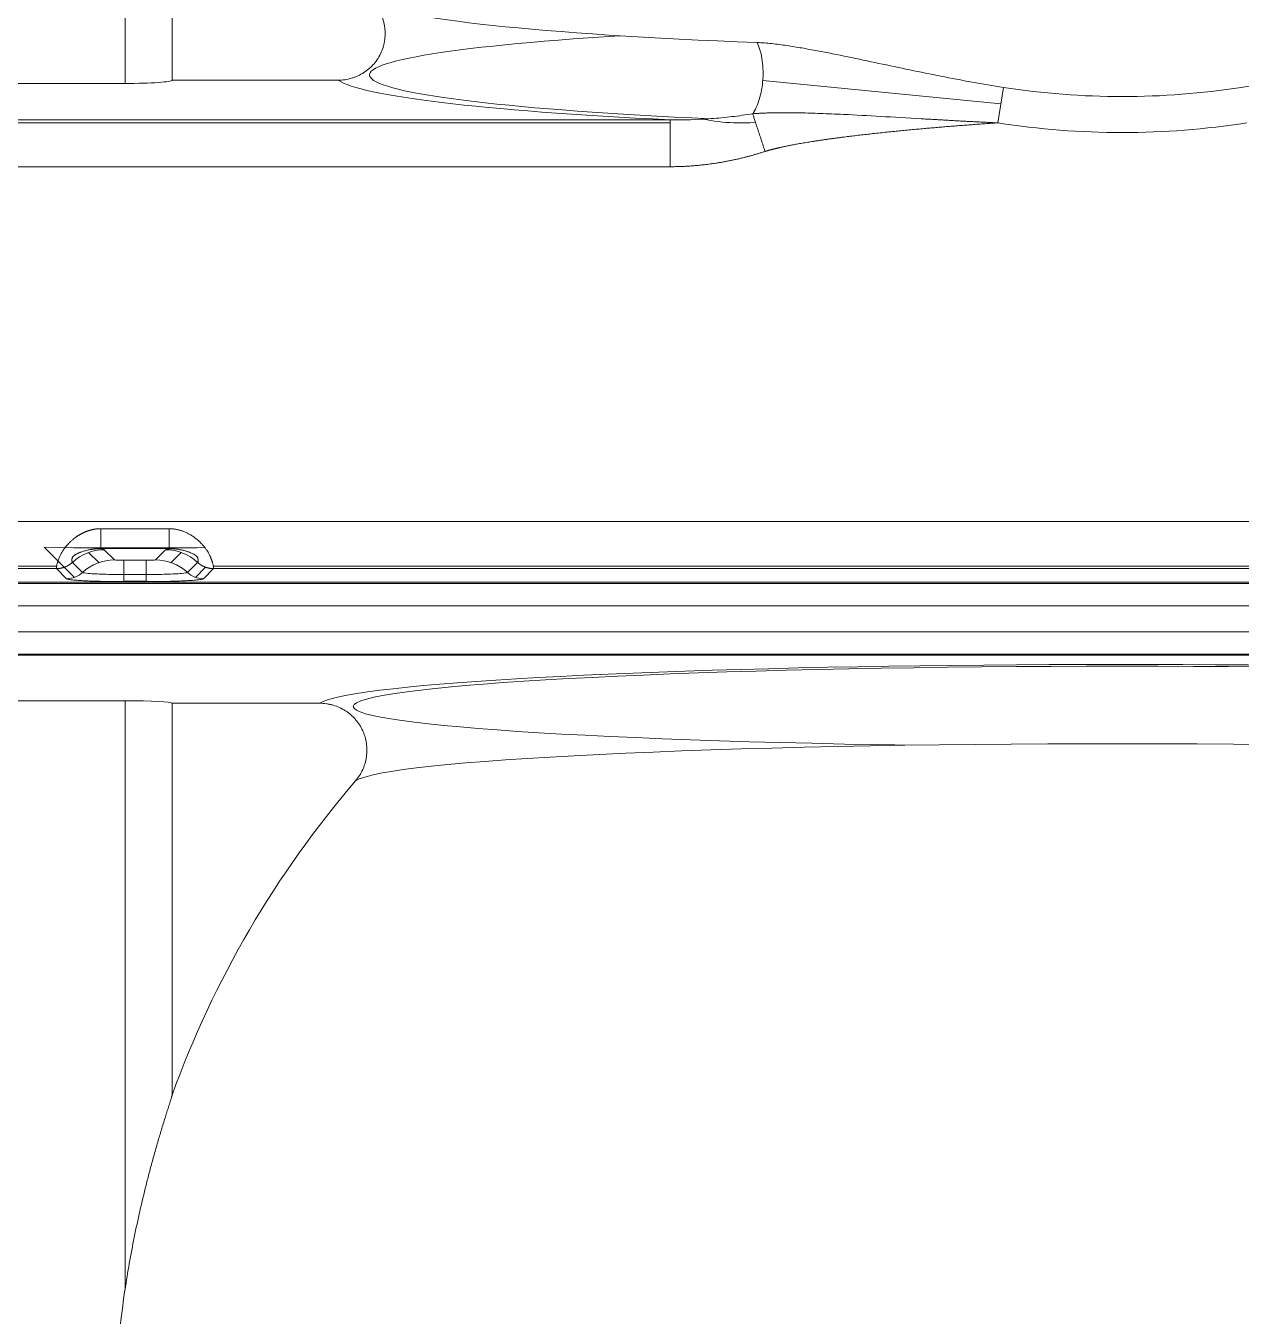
# Model space of a CAD drawing. Header units: millimetres. Extents: x 409 to 2276, y 1039 to 1674.
# Drawn here: x 1634.8 to 1660.65, y 1374.77 to 1402.23 of the extents above; entities that cross this region are included whole.
import ezdxf

# ---------------------------------------------------------------- set-up
doc = ezdxf.new("R2010")
doc.units = ezdxf.units.MM
doc.layers.add('粗实线层', color=7, linetype='Continuous', lineweight=35)

msp = doc.modelspace()

# ---------------------------------------------------------------- linework, layer by layer
at = {"layer": '粗实线层', "lineweight": 20}
for p, q in [((1636.914, 1401), (1636.914, 1413.99)), ((1637.914, 1401.07), (1637.914, 1409.848)), ((1641.45, 1401.07), (1637.914, 1401.07)), ((1655.544, 1400.569), (1650.479, 1401.065)), ((1636.914, 1401), (1634.414, 1401)), ((1655.598, 1400.917), (1655.481, 1400.161)), ((1648.509, 1400.226), (1631.784, 1400.226)), ((1648.509, 1399.229), (1648.509, 1400.226)), ((1631.784, 1400.161), (1648.509, 1400.161)), ((1648.509, 1399.229), (1631.784, 1399.229)), ((1631.784, 1391.677), (1673.786, 1391.677)), ((1637.852, 1391.527), (1636.4, 1391.527)), ((1635.194, 1391.136), (1635.816, 1391.119)), ((1635.839, 1390.491), (1635.194, 1391.136)), ((1638.439, 1391.119), (1638.613, 1391.124)), ((1638.439, 1391.119), (1635.816, 1391.119)), ((1636.355, 1390.806), (1636.14, 1391.021)), ((1637.852, 1391.103), (1636.4, 1391.103)), ((1636.69, 1390.864), (1636.474, 1391.079)), ((1636.89, 1390.854), (1637.363, 1390.854)), ((1636.89, 1390.552), (1636.89, 1390.854)), ((1637.778, 1391.079), (1637.563, 1390.864)), ((1638.112, 1391.021), (1637.897, 1390.806)), ((1631.784, 1390.678), (1635.456, 1390.678)), ((1631.79, 1390.728), (1635.458, 1390.728)), ((1635.456, 1390.678), (1635.672, 1390.462)), ((1635.796, 1390.811), (1636.011, 1390.596)), ((1638.242, 1390.596), (1638.457, 1390.811)), ((1638.629, 1390.707), (1638.414, 1390.491)), ((1638.581, 1390.462), (1638.797, 1390.678)), ((1638.796, 1390.728), (1722.457, 1390.728)), ((1638.797, 1390.678), (1722.456, 1390.678)), ((1631.73, 1390.386), (1729.523, 1390.386)), ((1729.523, 1390.361), (1631.73, 1390.361)), ((1636.89, 1390.552), (1637.363, 1390.552)), ((1637.363, 1390.413), (1636.89, 1390.413)), ((1636.89, 1390.402), (1637.363, 1390.402)), ((1631.73, 1389.886), (1729.523, 1389.886)), ((1632.091, 1389.335), (1729.162, 1389.335)), ((1729.162, 1388.861), (1632.091, 1388.861)), ((1632.091, 1388.836), (1729.162, 1388.836)), ((1634.414, 1387.865), (1636.914, 1387.865)), ((1636.914, 1375.332), (1636.914, 1387.865)), ((1637.914, 1379.474), (1637.914, 1387.813)), ((1637.914, 1387.813), (1641.061, 1387.813))]:
    msp.add_line(p, q, dxfattribs=at)
for centre, radius, start, end in [((1658.126, 1417.161), 16.44, 261.1539, 278.8461), ((1658.126, 1417.161), 16.44, 261.1539, 278.8461), ((1658.126, 1417.161), 17.205, 261.1539, 278.8461), ((1658.126, 1372.161), 21.494, 139.357, 160.1091), ((1658.126, 1372.161), 21.448, 171.4976, 180)]:
    msp.add_arc(centre, radius, start, end, dxfattribs=at)
for centre, major_axis, ratio, start_param, end_param in [((1658.126, 1402.847), (16.011, 0), 0.069756, 3.235708, 4.206043), ((1658.126, 1401.183), (-16.011, 0), 0.069756, 5.443277, 7.274399), ((1636.914, 1401.07), (-1, 0), 0.069927, 1.570796, 3.141593), ((1658.126, 1401.183), (16.755, 0), 0.069756, 3.238503, 4.101029), ((1636.474, 1390.08), (-0.707, -0.707), 0.997262, 3.927951, 4.674933), ((1636.69, 1389.865), (-0.707, -0.707), 0.997265, 3.92836, 4.675408), ((1637.363, 1389.855), (0, -1), 0.000036, 2.342178, 3.089227), ((1637.563, 1389.865), (0.706, -0.708), 0.997257, 1.60917, 2.356217), ((1637.778, 1390.08), (0.707, -0.707), 0.997265, 1.607843, 2.354825), ((1635.672, 1390.962), (0.353, 0.354), 0.997262, 3.927931, 4.674977), ((1638.581, 1390.962), (-0.354, 0.354), 0.997265, 1.607779, 2.354825), ((1636.89, 1390.901), (0, 0.5), 0.000011, 2.368338, 3.141593), ((1637.363, 1390.901), (0, 0.5), 0.000104, 2.342183, 3.089221), ((1658.126, 1387.744), (-16.356, 0), 0.052336, 1.847956, 7.576876), ((1658.126, 1387.744), (-17.117, 0), 0.052336, 3.429214, 6.011342), ((1636.914, 1387.813), (-1, 0), 0.052408, 3.141593, 4.712389), ((1658.126, 1387.744), (-17.117, 0), 0.052336, 6.011341, 6.206082), ((1658.126, 1386.097), (16.356, 0), 0.052336, 0.075397, 3.066195)]:
    msp.add_ellipse(centre, major_axis=major_axis, ratio=ratio, start_param=start_param, end_param=end_param, dxfattribs=at)
for points, degree, knots in [([(1641.45, 1401.07), (1641.498, 1401.07), (1641.594, 1401.077), (1641.687, 1401.098), (1641.745, 1401.115), (1641.757, 1401.118), (1641.78, 1401.126), (1641.791, 1401.13), (1641.825, 1401.143), (1641.847, 1401.152), (1641.913, 1401.182), (1641.954, 1401.205), (1642.015, 1401.244), (1642.034, 1401.258), (1642.073, 1401.287), (1642.092, 1401.303), (1642.146, 1401.35), (1642.213, 1401.419), (1642.27, 1401.496), (1642.322, 1401.578), (1642.344, 1401.621), (1642.383, 1401.708), (1642.399, 1401.754), (1642.415, 1401.812), (1642.418, 1401.823), (1642.423, 1401.847), (1642.426, 1401.859), (1642.433, 1401.894), (1642.437, 1401.918), (1642.446, 1401.989), (1642.448, 1402.037), (1642.447, 1402.109), (1642.446, 1402.133), (1642.441, 1402.181), (1642.438, 1402.205), (1642.426, 1402.277), (1642.404, 1402.37), (1642.368, 1402.459), (1642.326, 1402.546), (1642.302, 1402.588), (1642.249, 1402.668), (1642.219, 1402.706), (1642.186, 1402.742)], 3, [0, 0, 0, 0, 0.0625, 0.125, 0.125, 0.140625, 0.140625, 0.15625, 0.15625, 0.1875, 0.1875, 0.25, 0.25, 0.28125, 0.28125, 0.3125, 0.3125, 0.375, 0.4375, 0.4375, 0.5, 0.5, 0.5625, 0.5625, 0.578125, 0.578125, 0.59375, 0.59375, 0.625, 0.625, 0.6875, 0.6875, 0.71875, 0.71875, 0.75, 0.75, 0.8125, 0.875, 0.875, 0.9375, 0.9375, 1, 1, 1, 1]), ([(1650.361, 1401.87), (1650.382, 1401.826), (1650.401, 1401.775), (1650.435, 1401.661), (1650.449, 1401.598), (1650.472, 1401.463), (1650.479, 1401.391), (1650.486, 1401.241), (1650.486, 1401.164), (1650.476, 1401.012), (1650.467, 1400.936), (1650.441, 1400.791), (1650.424, 1400.723), (1650.385, 1400.596), (1650.363, 1400.539), (1650.316, 1400.438), (1650.29, 1400.393), (1650.265, 1400.356)], 3, [0, 0, 0, 0, 0.125, 0.125, 0.25, 0.25, 0.375, 0.375, 0.5, 0.5, 0.625, 0.625, 0.75, 0.75, 0.875, 0.875, 1, 1, 1, 1]), ([(1655.598, 1400.917), (1655.154, 1400.986), (1654.71, 1401.067), (1654.047, 1401.198), (1653.827, 1401.243), (1653.386, 1401.335), (1653.166, 1401.381), (1652.727, 1401.474), (1652.508, 1401.521), (1652.071, 1401.611), (1651.853, 1401.655), (1651.528, 1401.716), (1651.42, 1401.736), (1651.205, 1401.773), (1651.045, 1401.799), (1650.885, 1401.821), (1650.779, 1401.834), (1650.726, 1401.841), (1650.568, 1401.858), (1650.463, 1401.866), (1650.361, 1401.87)], 3, [0, 0, 0, 0, 0.25, 0.25, 0.375, 0.375, 0.5, 0.5, 0.625, 0.625, 0.75, 0.75, 0.8125, 0.8125, 0.875, 0.90625, 0.90625, 0.9375, 0.9375, 1, 1, 1, 1]), ([(1665.891, 1401.87), (1665.789, 1401.866), (1665.685, 1401.858), (1665.527, 1401.841), (1665.474, 1401.834), (1665.368, 1401.821), (1665.208, 1401.799), (1665.047, 1401.773), (1664.832, 1401.736), (1664.724, 1401.717), (1664.399, 1401.655), (1664.182, 1401.611), (1663.745, 1401.521), (1663.526, 1401.475), (1663.087, 1401.381), (1662.867, 1401.335), (1662.426, 1401.243), (1662.205, 1401.198), (1661.542, 1401.067), (1661.099, 1400.986), (1660.654, 1400.917)], 3, [0, 0, 0, 0, 0.0625, 0.0625, 0.09375, 0.09375, 0.125, 0.1875, 0.1875, 0.25, 0.25, 0.375, 0.375, 0.5, 0.5, 0.625, 0.625, 0.75, 0.75, 1, 1, 1, 1]), ([(1650.264, 1400.356), (1650.117, 1400.332), (1649.97, 1400.311), (1649.676, 1400.276), (1649.529, 1400.262), (1649.089, 1400.229), (1648.797, 1400.221), (1648.509, 1400.226)], 3, [0, 0, 0, 0, 0.25, 0.25, 0.5, 0.5, 1, 1, 1, 1]), ([(1650.324, 1400.173), (1650.169, 1400.161), (1650.013, 1400.158), (1649.643, 1400.171), (1649.425, 1400.194), (1649.213, 1400.24)], 3, [0, 0, 0, 0, 0.419543, 0.419543, 1, 1, 1, 1]), ([(1655.481, 1400.161), (1655.443, 1400.163), (1655.368, 1400.166), (1655.256, 1400.172), (1655.142, 1400.177), (1655.028, 1400.183), (1654.914, 1400.189), (1654.798, 1400.195), (1654.682, 1400.201), (1654.565, 1400.208), (1654.448, 1400.214), (1654.33, 1400.221), (1654.211, 1400.228), (1654.091, 1400.235), (1653.971, 1400.242), (1653.601, 1400.263), (1653.008, 1400.298), (1652.372, 1400.333), (1651.948, 1400.352), (1651.712, 1400.362), (1651.491, 1400.369), (1651.297, 1400.374), (1651.127, 1400.376), (1650.984, 1400.378), (1650.853, 1400.378), (1650.755, 1400.377), (1650.684, 1400.376), (1650.638, 1400.374), (1650.591, 1400.373), (1650.545, 1400.371), (1650.504, 1400.369), (1650.468, 1400.368), (1650.438, 1400.366), (1650.41, 1400.365), (1650.383, 1400.363), (1650.356, 1400.362), (1650.327, 1400.36), (1650.296, 1400.358), (1650.275, 1400.356), (1650.264, 1400.356)], 3, [0, 0, 0, 0, 0.021312, 0.042753, 0.064328, 0.086036, 0.107874, 0.129843, 0.151945, 0.174179, 0.196547, 0.219048, 0.241683, 0.264453, 0.287356, 0.310396, 0.476272, 0.626253, 0.674308, 0.719526, 0.761906, 0.801442, 0.831723, 0.85953, 0.884793, 0.907719, 0.916755, 0.925878, 0.935012, 0.944082, 0.953029, 0.959398, 0.965342, 0.970917, 0.97613, 0.981452, 0.987225, 0.993444, 1, 1, 1, 1]), ([(1650.528, 1399.553), (1650.514, 1399.594), (1650.501, 1399.635), (1650.474, 1399.717), (1650.461, 1399.757), (1650.434, 1399.837), (1650.421, 1399.876), (1650.396, 1399.953), (1650.384, 1399.99), (1650.361, 1400.06), (1650.35, 1400.094), (1650.329, 1400.157), (1650.32, 1400.187), (1650.301, 1400.243), (1650.293, 1400.268), (1650.278, 1400.315), (1650.271, 1400.337), (1650.264, 1400.356)], 3, [0, 0, 0, 0, 0.125, 0.125, 0.25, 0.25, 0.375, 0.375, 0.5, 0.5, 0.625, 0.625, 0.75, 0.75, 0.875, 0.875, 1, 1, 1, 1]), ([(1655.481, 1400.161), (1654.648, 1400.107), (1653.855, 1400.035), (1652.94, 1399.952), (1652.234, 1399.863), (1651.631, 1399.787), (1651.184, 1399.706), (1650.985, 1399.67), (1650.805, 1399.628), (1650.617, 1399.584), (1650.528, 1399.553)], 2, [0, 0, 0, 0.25, 0.25, 0.5, 0.5, 0.75, 0.75, 0.875, 0.875, 1, 1, 1]), ([(1650.528, 1399.553), (1650.012, 1399.385), (1649.472, 1399.303), (1648.987, 1399.229), (1648.509, 1399.229)], 2, [0, 0, 0, 0.5, 0.5, 1, 1, 1]), ([(1636.4, 1391.527), (1636.396, 1391.527), (1636.387, 1391.527), (1636.374, 1391.527), (1636.36, 1391.526), (1636.347, 1391.525), (1636.334, 1391.524), (1636.32, 1391.523), (1636.307, 1391.522), (1636.293, 1391.52), (1636.28, 1391.518), (1636.267, 1391.516), (1636.253, 1391.514), (1636.24, 1391.511), (1636.227, 1391.508), (1636.213, 1391.505), (1636.2, 1391.502), (1636.187, 1391.499), (1636.173, 1391.495), (1636.16, 1391.491), (1636.147, 1391.487), (1636.134, 1391.483), (1636.12, 1391.478), (1636.107, 1391.474), (1636.094, 1391.469), (1636.081, 1391.463), (1636.068, 1391.458), (1636.055, 1391.452), (1636.042, 1391.447), (1636.029, 1391.441), (1636.016, 1391.434), (1636.003, 1391.428), (1635.99, 1391.421), (1635.977, 1391.414), (1635.965, 1391.407), (1635.952, 1391.4), (1635.939, 1391.393), (1635.927, 1391.385), (1635.914, 1391.377), (1635.902, 1391.369), (1635.89, 1391.361), (1635.869, 1391.346), (1635.839, 1391.324), (1635.799, 1391.292), (1635.756, 1391.254), (1635.716, 1391.215), (1635.685, 1391.18), (1635.664, 1391.156), (1635.643, 1391.13), (1635.621, 1391.101), (1635.59, 1391.056), (1635.557, 1391.002), (1635.532, 1390.949), (1635.512, 1390.904), (1635.498, 1390.866), (1635.487, 1390.834), (1635.477, 1390.803), (1635.47, 1390.776), (1635.464, 1390.75), (1635.46, 1390.733), (1635.458, 1390.721), (1635.457, 1390.712), (1635.456, 1390.704), (1635.455, 1390.697), (1635.455, 1390.692), (1635.454, 1390.687), (1635.455, 1390.683), (1635.455, 1390.68), (1635.456, 1390.679), (1635.456, 1390.678)], 3, [0, 0, 0, 0, 0.007085, 0.014181, 0.021287, 0.028404, 0.035534, 0.042678, 0.049835, 0.057008, 0.064197, 0.071403, 0.078627, 0.085869, 0.093131, 0.100413, 0.107716, 0.115042, 0.12239, 0.129761, 0.137158, 0.144579, 0.152026, 0.159501, 0.167003, 0.174534, 0.182094, 0.189684, 0.197306, 0.204958, 0.212643, 0.220361, 0.228113, 0.235901, 0.243725, 0.251585, 0.259483, 0.26742, 0.275395, 0.283411, 0.291469, 0.29957, 0.324427, 0.352617, 0.384305, 0.41975, 0.445895, 0.464882, 0.476408, 0.505263, 0.530267, 0.579143, 0.627934, 0.65704, 0.69108, 0.729939, 0.751393, 0.787873, 0.823734, 0.851718, 0.868599, 0.88538, 0.902061, 0.918641, 0.93512, 0.951495, 0.967766, 0.983933, 1, 1, 1, 1]), ([(1636.4, 1391.527), (1636.4, 1391.471), (1636.4, 1391.416), (1636.4, 1391.315), (1636.4, 1391.27), (1636.4, 1391.193), (1636.4, 1391.162), (1636.4, 1391.118), (1636.4, 1391.106), (1636.4, 1391.103)], 3, [0, 0, 0, 0, 0.25, 0.25, 0.5, 0.5, 0.75, 0.75, 1, 1, 1, 1]), ([(1638.797, 1390.678), (1638.797, 1390.678), (1638.797, 1390.679), (1638.797, 1390.68), (1638.798, 1390.681), (1638.798, 1390.683), (1638.798, 1390.685), (1638.798, 1390.687), (1638.798, 1390.69), (1638.798, 1390.692), (1638.798, 1390.695), (1638.797, 1390.699), (1638.797, 1390.702), (1638.797, 1390.706), (1638.796, 1390.711), (1638.795, 1390.715), (1638.795, 1390.72), (1638.794, 1390.725), (1638.793, 1390.731), (1638.791, 1390.741), (1638.787, 1390.758), (1638.781, 1390.784), (1638.774, 1390.808), (1638.767, 1390.829), (1638.761, 1390.846), (1638.755, 1390.863), (1638.749, 1390.88), (1638.743, 1390.896), (1638.737, 1390.911), (1638.731, 1390.925), (1638.723, 1390.944), (1638.712, 1390.967), (1638.697, 1390.995), (1638.678, 1391.029), (1638.653, 1391.071), (1638.626, 1391.109), (1638.6, 1391.143), (1638.572, 1391.176), (1638.534, 1391.217), (1638.494, 1391.256), (1638.458, 1391.288), (1638.415, 1391.323), (1638.362, 1391.362), (1638.296, 1391.403), (1638.23, 1391.438), (1638.176, 1391.462), (1638.135, 1391.477), (1638.107, 1391.487), (1638.079, 1391.495), (1638.051, 1391.503), (1638.023, 1391.509), (1637.994, 1391.515), (1637.966, 1391.519), (1637.938, 1391.523), (1637.909, 1391.525), (1637.881, 1391.527), (1637.862, 1391.527), (1637.852, 1391.527)], 3, [0, 0, 0, 0, 0.008147, 0.016365, 0.024656, 0.033017, 0.041448, 0.049948, 0.058515, 0.067147, 0.075846, 0.084611, 0.093446, 0.102352, 0.11133, 0.120383, 0.12951, 0.138711, 0.147984, 0.157329, 0.189405, 0.221511, 0.253678, 0.271479, 0.288391, 0.30442, 0.319543, 0.333733, 0.34698, 0.359288, 0.370667, 0.393136, 0.415572, 0.437855, 0.471522, 0.510877, 0.523075, 0.549058, 0.587905, 0.618132, 0.644301, 0.666658, 0.710234, 0.751932, 0.791929, 0.83036, 0.84623, 0.86199, 0.877645, 0.893203, 0.90867, 0.924054, 0.939363, 0.954603, 0.969785, 0.984914, 1, 1, 1, 1]), ([(1637.852, 1391.527), (1637.852, 1391.497), (1637.852, 1391.468), (1637.852, 1391.412), (1637.852, 1391.385), (1637.852, 1391.334), (1637.852, 1391.311), (1637.852, 1391.268), (1637.852, 1391.249), (1637.852, 1391.214), (1637.852, 1391.198), (1637.852, 1391.168), (1637.852, 1391.154), (1637.852, 1391.132), (1637.852, 1391.122), (1637.852, 1391.108), (1637.852, 1391.104), (1637.852, 1391.103)], 3, [0, 0, 0, 0, 0.125, 0.125, 0.25, 0.25, 0.375, 0.375, 0.5, 0.5, 0.625, 0.625, 0.75, 0.75, 0.875, 0.875, 1, 1, 1, 1]), ([(1636.4, 1391.103), (1636.394, 1391.103), (1636.383, 1391.103), (1636.365, 1391.102), (1636.347, 1391.102), (1636.33, 1391.101), (1636.312, 1391.1), (1636.294, 1391.099), (1636.277, 1391.097), (1636.259, 1391.095), (1636.241, 1391.093), (1636.224, 1391.091), (1636.207, 1391.088), (1636.17, 1391.082), (1636.11, 1391.07), (1636.045, 1391.052), (1635.995, 1391.036), (1635.965, 1391.025), (1635.942, 1391.015), (1635.923, 1391.007), (1635.905, 1390.999), (1635.887, 1390.99), (1635.868, 1390.98), (1635.852, 1390.97), (1635.839, 1390.961), (1635.826, 1390.951), (1635.815, 1390.941), (1635.806, 1390.93), (1635.799, 1390.919), (1635.793, 1390.909), (1635.79, 1390.899), (1635.787, 1390.889), (1635.785, 1390.878), (1635.785, 1390.87), (1635.785, 1390.863), (1635.784, 1390.858), (1635.785, 1390.853), (1635.785, 1390.848), (1635.785, 1390.843), (1635.786, 1390.838), (1635.787, 1390.832), (1635.788, 1390.828), (1635.789, 1390.823), (1635.79, 1390.819), (1635.792, 1390.816), (1635.794, 1390.813), (1635.795, 1390.812), (1635.796, 1390.811)], 3, [0, 0, 0, 0, 0.015714, 0.031443, 0.047183, 0.062929, 0.078678, 0.094425, 0.110167, 0.125899, 0.141617, 0.157317, 0.172993, 0.188642, 0.256462, 0.335873, 0.368264, 0.395729, 0.418409, 0.43643, 0.449899, 0.47115, 0.490204, 0.507238, 0.522437, 0.536006, 0.553056, 0.570747, 0.589583, 0.61001, 0.629413, 0.651846, 0.677512, 0.706614, 0.720815, 0.736338, 0.753207, 0.771445, 0.791075, 0.812116, 0.834588, 0.858505, 0.88388, 0.910719, 0.939022, 0.968785, 1, 1, 1, 1]), ([(1637.852, 1391.103), (1637.851, 1391.102), (1637.847, 1391.102), (1637.841, 1391.101), (1637.836, 1391.1), (1637.832, 1391.098), (1637.827, 1391.097), (1637.823, 1391.096), (1637.819, 1391.096), (1637.815, 1391.095), (1637.811, 1391.094), (1637.808, 1391.093), (1637.804, 1391.092), (1637.801, 1391.091), (1637.798, 1391.09), (1637.796, 1391.089), (1637.793, 1391.088), (1637.791, 1391.087), (1637.789, 1391.086), (1637.787, 1391.085), (1637.785, 1391.084), (1637.783, 1391.083), (1637.782, 1391.082), (1637.78, 1391.081), (1637.779, 1391.08), (1637.778, 1391.079), (1637.778, 1391.079)], 3, [0, 0, 0, 0, 0.044182, 0.088126, 0.131834, 0.175309, 0.218552, 0.261567, 0.304356, 0.346922, 0.389269, 0.431399, 0.473317, 0.515025, 0.556526, 0.597823, 0.638918, 0.679813, 0.72051, 0.761011, 0.801317, 0.84143, 0.881354, 0.921089, 0.960637, 1, 1, 1, 1]), ([(1638.457, 1390.811), (1638.457, 1390.812), (1638.458, 1390.812), (1638.459, 1390.813), (1638.46, 1390.814), (1638.461, 1390.816), (1638.462, 1390.818), (1638.462, 1390.82), (1638.463, 1390.822), (1638.464, 1390.824), (1638.465, 1390.829), (1638.467, 1390.836), (1638.468, 1390.848), (1638.468, 1390.862), (1638.467, 1390.877), (1638.465, 1390.892), (1638.461, 1390.905), (1638.454, 1390.92), (1638.443, 1390.935), (1638.426, 1390.951), (1638.407, 1390.966), (1638.386, 1390.979), (1638.366, 1390.99), (1638.34, 1391.003), (1638.306, 1391.018), (1638.27, 1391.031), (1638.236, 1391.043), (1638.206, 1391.052), (1638.178, 1391.06), (1638.152, 1391.067), (1638.128, 1391.073), (1638.101, 1391.078), (1638.073, 1391.084), (1638.043, 1391.089), (1638.012, 1391.093), (1637.98, 1391.097), (1637.949, 1391.099), (1637.917, 1391.101), (1637.885, 1391.102), (1637.863, 1391.103), (1637.852, 1391.103)], 3, [0, 0, 0, 0, 0.015412, 0.030732, 0.04596, 0.061093, 0.076129, 0.091067, 0.105904, 0.120639, 0.13527, 0.18362, 0.225933, 0.277731, 0.320981, 0.35624, 0.38406, 0.411952, 0.43683, 0.462682, 0.489825, 0.507442, 0.528275, 0.552569, 0.584444, 0.626319, 0.653795, 0.681498, 0.70942, 0.730471, 0.752849, 0.776561, 0.80161, 0.82958, 0.857717, 0.885994, 0.914385, 0.942866, 0.971413, 1, 1, 1, 1]), ([(1635.456, 1390.678), (1635.46, 1390.678), (1635.467, 1390.678), (1635.478, 1390.678), (1635.489, 1390.679), (1635.5, 1390.68), (1635.511, 1390.681), (1635.522, 1390.682), (1635.532, 1390.684), (1635.543, 1390.686), (1635.553, 1390.688), (1635.563, 1390.69), (1635.573, 1390.692), (1635.583, 1390.695), (1635.593, 1390.697), (1635.603, 1390.7), (1635.613, 1390.703), (1635.622, 1390.706), (1635.631, 1390.71), (1635.641, 1390.713), (1635.65, 1390.717), (1635.658, 1390.721), (1635.667, 1390.725), (1635.676, 1390.729), (1635.684, 1390.733), (1635.692, 1390.737), (1635.7, 1390.742), (1635.708, 1390.746), (1635.715, 1390.75), (1635.722, 1390.755), (1635.73, 1390.76), (1635.737, 1390.764), (1635.743, 1390.769), (1635.75, 1390.774), (1635.756, 1390.778), (1635.763, 1390.783), (1635.769, 1390.788), (1635.774, 1390.792), (1635.78, 1390.797), (1635.786, 1390.802), (1635.791, 1390.807), (1635.794, 1390.81), (1635.796, 1390.811)], 3, [0, 0, 0, 0, 0.030448, 0.060267, 0.08947, 0.118398, 0.147213, 0.175903, 0.204455, 0.232856, 0.261094, 0.289157, 0.317032, 0.344708, 0.372173, 0.399416, 0.426425, 0.45319, 0.479701, 0.505947, 0.531918, 0.557605, 0.582998, 0.608089, 0.632869, 0.65733, 0.681465, 0.705265, 0.728723, 0.751833, 0.774589, 0.796984, 0.819013, 0.84067, 0.86195, 0.882848, 0.903361, 0.923483, 0.943212, 0.962543, 0.981473, 1, 1, 1, 1]), ([(1636.011, 1390.596), (1636.019, 1390.589), (1636.11, 1390.573), (1636.441, 1390.557), (1636.742, 1390.552), (1636.89, 1390.552)], 3, [0, 0, 0, 0, 0.329402, 0.666314, 1, 1, 1, 1]), ([(1637.363, 1390.552), (1637.51, 1390.552), (1637.811, 1390.557), (1638.143, 1390.573), (1638.234, 1390.589), (1638.242, 1390.596)], 3, [0, 0, 0, 0, 0.333545, 0.670771, 1, 1, 1, 1]), ([(1638.797, 1390.678), (1638.793, 1390.678), (1638.786, 1390.678), (1638.775, 1390.678), (1638.764, 1390.679), (1638.753, 1390.68), (1638.742, 1390.681), (1638.731, 1390.682), (1638.72, 1390.684), (1638.709, 1390.686), (1638.699, 1390.688), (1638.688, 1390.69), (1638.678, 1390.692), (1638.667, 1390.695), (1638.657, 1390.698), (1638.647, 1390.701), (1638.636, 1390.704), (1638.626, 1390.708), (1638.616, 1390.712), (1638.606, 1390.716), (1638.596, 1390.72), (1638.587, 1390.724), (1638.577, 1390.729), (1638.568, 1390.733), (1638.558, 1390.738), (1638.549, 1390.743), (1638.54, 1390.749), (1638.531, 1390.754), (1638.522, 1390.76), (1638.513, 1390.766), (1638.505, 1390.772), (1638.496, 1390.778), (1638.488, 1390.784), (1638.48, 1390.791), (1638.472, 1390.798), (1638.464, 1390.804), (1638.459, 1390.809), (1638.457, 1390.811)], 3, [0, 0, 0, 0, 0.02947, 0.058887, 0.088251, 0.117561, 0.146818, 0.176022, 0.205173, 0.234271, 0.263315, 0.292307, 0.321245, 0.350131, 0.378963, 0.407743, 0.43647, 0.465145, 0.493766, 0.522335, 0.550852, 0.579316, 0.607727, 0.636086, 0.664392, 0.692646, 0.720848, 0.748998, 0.777095, 0.80514, 0.833133, 0.861074, 0.888963, 0.9168, 0.944585, 0.972319, 1, 1, 1, 1]), ([(1641.817, 1386.161), (1641.848, 1386.198), (1641.905, 1386.274), (1641.95, 1386.357), (1641.974, 1386.411), (1641.979, 1386.422), (1641.988, 1386.444), (1641.993, 1386.455), (1642.005, 1386.489), (1642.013, 1386.512), (1642.033, 1386.58), (1642.043, 1386.626), (1642.053, 1386.696), (1642.055, 1386.72), (1642.059, 1386.768), (1642.059, 1386.792), (1642.059, 1386.863), (1642.053, 1386.958), (1642.033, 1387.05), (1642.016, 1387.108), (1642.012, 1387.119), (1642.005, 1387.142), (1641.993, 1387.176), (1641.979, 1387.208), (1641.95, 1387.273), (1641.927, 1387.314), (1641.889, 1387.374), (1641.875, 1387.394), (1641.846, 1387.432), (1641.831, 1387.451), (1641.785, 1387.505), (1641.751, 1387.538), (1641.697, 1387.585), (1641.67, 1387.607), (1641.641, 1387.628), (1641.621, 1387.641), (1641.611, 1387.648), (1641.561, 1387.68), (1641.477, 1387.726), (1641.389, 1387.759), (1641.32, 1387.779), (1641.297, 1387.785), (1641.25, 1387.795), (1641.227, 1387.799), (1641.156, 1387.809), (1641.108, 1387.813), (1641.061, 1387.813)], 3, [0, 0, 0, 0, 0.0625, 0.125, 0.125, 0.140625, 0.140625, 0.15625, 0.15625, 0.1875, 0.1875, 0.25, 0.25, 0.28125, 0.28125, 0.3125, 0.3125, 0.375, 0.4375, 0.4375, 0.453125, 0.453125, 0.46875, 0.5, 0.5, 0.5625, 0.5625, 0.59375, 0.59375, 0.625, 0.625, 0.6875, 0.6875, 0.71875, 0.734375, 0.734375, 0.75, 0.75, 0.8125, 0.875, 0.875, 0.90625, 0.90625, 0.9375, 0.9375, 1, 1, 1, 1]), ([(1637.914, 1379.474), (1637.914, 1379.472), (1637.914, 1379.468), (1637.911, 1379.459), (1637.91, 1379.455), (1637.908, 1379.446), (1637.906, 1379.442), (1637.902, 1379.426), (1637.898, 1379.414), (1637.89, 1379.387), (1637.885, 1379.373), (1637.878, 1379.35), (1637.876, 1379.342), (1637.871, 1379.325), (1637.868, 1379.317), (1637.86, 1379.292), (1637.854, 1379.274), (1637.837, 1379.22), (1637.825, 1379.182), (1637.807, 1379.123), (1637.801, 1379.103), (1637.788, 1379.063), (1637.782, 1379.043), (1637.763, 1378.981), (1637.75, 1378.94), (1637.711, 1378.814), (1637.685, 1378.728), (1637.633, 1378.554), (1637.607, 1378.465), (1637.569, 1378.331), (1637.556, 1378.286), (1637.531, 1378.196), (1637.518, 1378.151), (1637.481, 1378.015), (1637.456, 1377.925), (1637.409, 1377.743), (1637.385, 1377.652), (1637.316, 1377.378), (1637.272, 1377.194), (1637.189, 1376.826), (1637.149, 1376.641), (1637.074, 1376.269), (1637.039, 1376.083), (1636.973, 1375.708), (1636.943, 1375.521), (1636.914, 1375.332)], 3, [0, 0, 0, 0, 0.015625, 0.015625, 0.023437, 0.023437, 0.03125, 0.03125, 0.046875, 0.046875, 0.0625, 0.0625, 0.070312, 0.070312, 0.078125, 0.078125, 0.09375, 0.09375, 0.125, 0.125, 0.140625, 0.140625, 0.15625, 0.15625, 0.1875, 0.1875, 0.25, 0.25, 0.3125, 0.3125, 0.34375, 0.34375, 0.375, 0.375, 0.4375, 0.4375, 0.5, 0.5, 0.625, 0.625, 0.75, 0.75, 0.875, 0.875, 1, 1, 1, 1])]:
    msp.add_open_spline(points, degree=degree, knots=knots, dxfattribs=at)
for points in [[(1636.474, 1391.079), (1636.472, 1391.082), (1636.463, 1391.087), (1636.439, 1391.095), (1636.415, 1391.1), (1636.4, 1391.103)], [(1636.89, 1390.854), (1636.853, 1390.854), (1636.789, 1390.855), (1636.712, 1390.859), (1636.692, 1390.862), (1636.69, 1390.864)], [(1637.563, 1390.864), (1637.561, 1390.862), (1637.541, 1390.859), (1637.463, 1390.855), (1637.399, 1390.854), (1637.363, 1390.854)], [(1635.672, 1390.462), (1635.675, 1390.459), (1635.689, 1390.453), (1635.739, 1390.444), (1635.819, 1390.434), (1635.919, 1390.427), (1636.026, 1390.42), (1636.134, 1390.415), (1636.239, 1390.411), (1636.339, 1390.409), (1636.433, 1390.406), (1636.523, 1390.405), (1636.611, 1390.403), (1636.7, 1390.402), (1636.791, 1390.402), (1636.856, 1390.402), (1636.89, 1390.402)], [(1637.363, 1390.402), (1637.417, 1390.402), (1637.529, 1390.402), (1637.709, 1390.404), (1637.886, 1390.408), (1638.044, 1390.412), (1638.172, 1390.418), (1638.275, 1390.423), (1638.356, 1390.428), (1638.418, 1390.433), (1638.467, 1390.438), (1638.505, 1390.443), (1638.534, 1390.448), (1638.556, 1390.452), (1638.573, 1390.457), (1638.579, 1390.46), (1638.581, 1390.462)]]:
    msp.add_open_spline(points, degree=3, dxfattribs=at)

doc.saveas('drawing.dxf')
